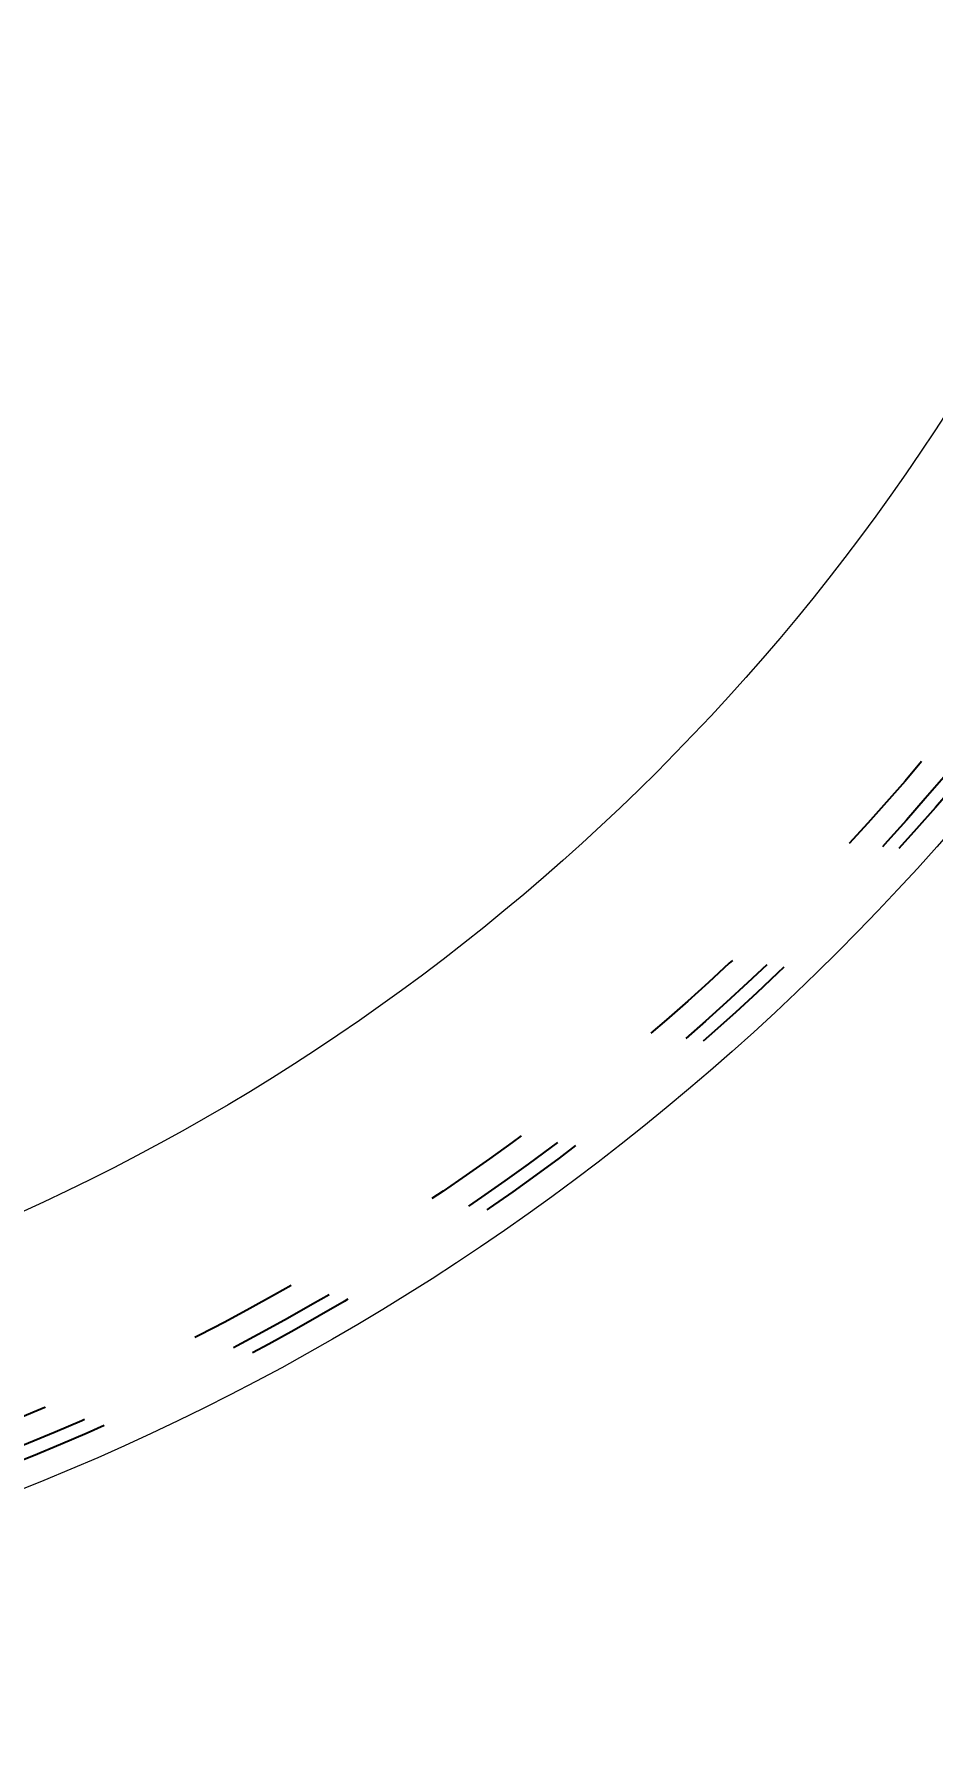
# Model space of a CAD drawing. Header units: millimetres. Extents: x 89051 to 218395, y -330386 to -125649.
# Drawn here: x 90570.9 to 90671.2, y -128764 to -128571.9 of the extents above; entities that cross this region are included whole.
import ezdxf

# ---------------------------------------------------------------- set-up
doc = ezdxf.new("R2010")
doc.units = ezdxf.units.MM
doc.header["$LTSCALE"] = 13
for name, pattern in [('1 实线', [0]), ('ACAD_ISO03W100', [1.18, 0.47, -0.71]), ('CENTER', [50.8, 31.75, -6.35, 6.35, -6.35])]:
    doc.linetypes.add(name, pattern=pattern)
doc.layers.get('0').update_dxf_attribs({"color": 1, "linetype": 'CENTER'})
doc.layers.add('标注、文本', color=3, linetype='Continuous', lineweight=25)
doc.layers.add('粗实线', color=4, linetype='Continuous')
doc.styles.get("Standard").update_dxf_attribs({"font": 'gbenor.shx', "bigfont": 'gbcbig.shx'})
doc.dimstyles.new('1-15', dxfattribs={"dimscale": 20, "dimtxt": 3.5, "dimasz": 2, "dimexe": 1.5, "dimexo": 0.5, "dimgap": 0.5, "dimtad": 1, "dimtoh": 1, "dimdec": 1, "dimdsep": 46, "dimtxsty": 'Standard', "dimcen": 2.5, "dimclrd": 3, "dimclre": 3, "dimclrt": 3, "dimadec": 0, "dimazin": 2, "dimtfac": 1, "dimtdec": 1, "dimtmove": 0, "dimatfit": 2, "dimfxl": 1, "dimarcsym": 0})

# ---------------------------------------------------------------- blocks, each defined once
blk = doc.blocks.new('*D521')
at = {"layer": 'Defpoints', "color": 0, "transparency": 16777216}
for p in [(90825.93, -128478.79), (90100.62, -128524.75), (90825.93, -129106.33)]:
    blk.add_point(p, dxfattribs=at)
at = {"layer": '标注、文本', "color": 3, "lineweight": -2, "transparency": 16777216}
for p, q in [((90825.93, -128488.79), (90825.93, -129136.33)), ((90100.62, -128534.75), (90100.62, -129136.33)), ((90140.62, -129106.33), (90785.93, -129106.33))]:
    blk.add_line(p, q, dxfattribs=at)
at = {"layer": '标注、文本', "color": 3, "transparency": 16777216}
for points in [[(90140.62, -129099.66), (90140.62, -129112.99), (90100.62, -129106.33)], [(90785.93, -129099.66), (90785.93, -129112.99), (90825.93, -129106.33)]]:
    blk.add_solid(points, dxfattribs=at)
at = {"layer": '标注、文本', "color": 3, "transparency": 16777216, "insert": (90463.27, -129061.33), "char_height": 70, "attachment_point": 5}
blk.add_mtext('725', dxfattribs=at)

msp = doc.modelspace()

# ---------------------------------------------------------------- linework, layer by layer
at = {"color": 7, "linetype": '1 实线', "lineweight": 0}
for radius in [269.5, 241]:
    msp.add_circle((90470.03, -128483.88), radius, dxfattribs=at)
at = {"layer": '粗实线', "color": 2, "linetype": 'ACAD_ISO03W100', "ltscale": 2}
for radius in [266.5, 265, 262]:
    msp.add_circle((90470.03, -128483.88), radius, dxfattribs=at)

# ---------------------------------------------------------------- dimensions: what is measured, and where the dimension line sits
at = {"layer": '标注、文本'}
dim = msp.add_linear_dim(base=(90825.93, -129106.33), p1=(90100.62, -128524.75), p2=(90825.93, -128478.79), text='725', dimstyle='1-15', dxfattribs=at)
dim.commit()
dim.dimension.update_dxf_attribs({"geometry": '*D521', "text_midpoint": (90463.27, -129061.33)})

doc.saveas('drawing.dxf')
